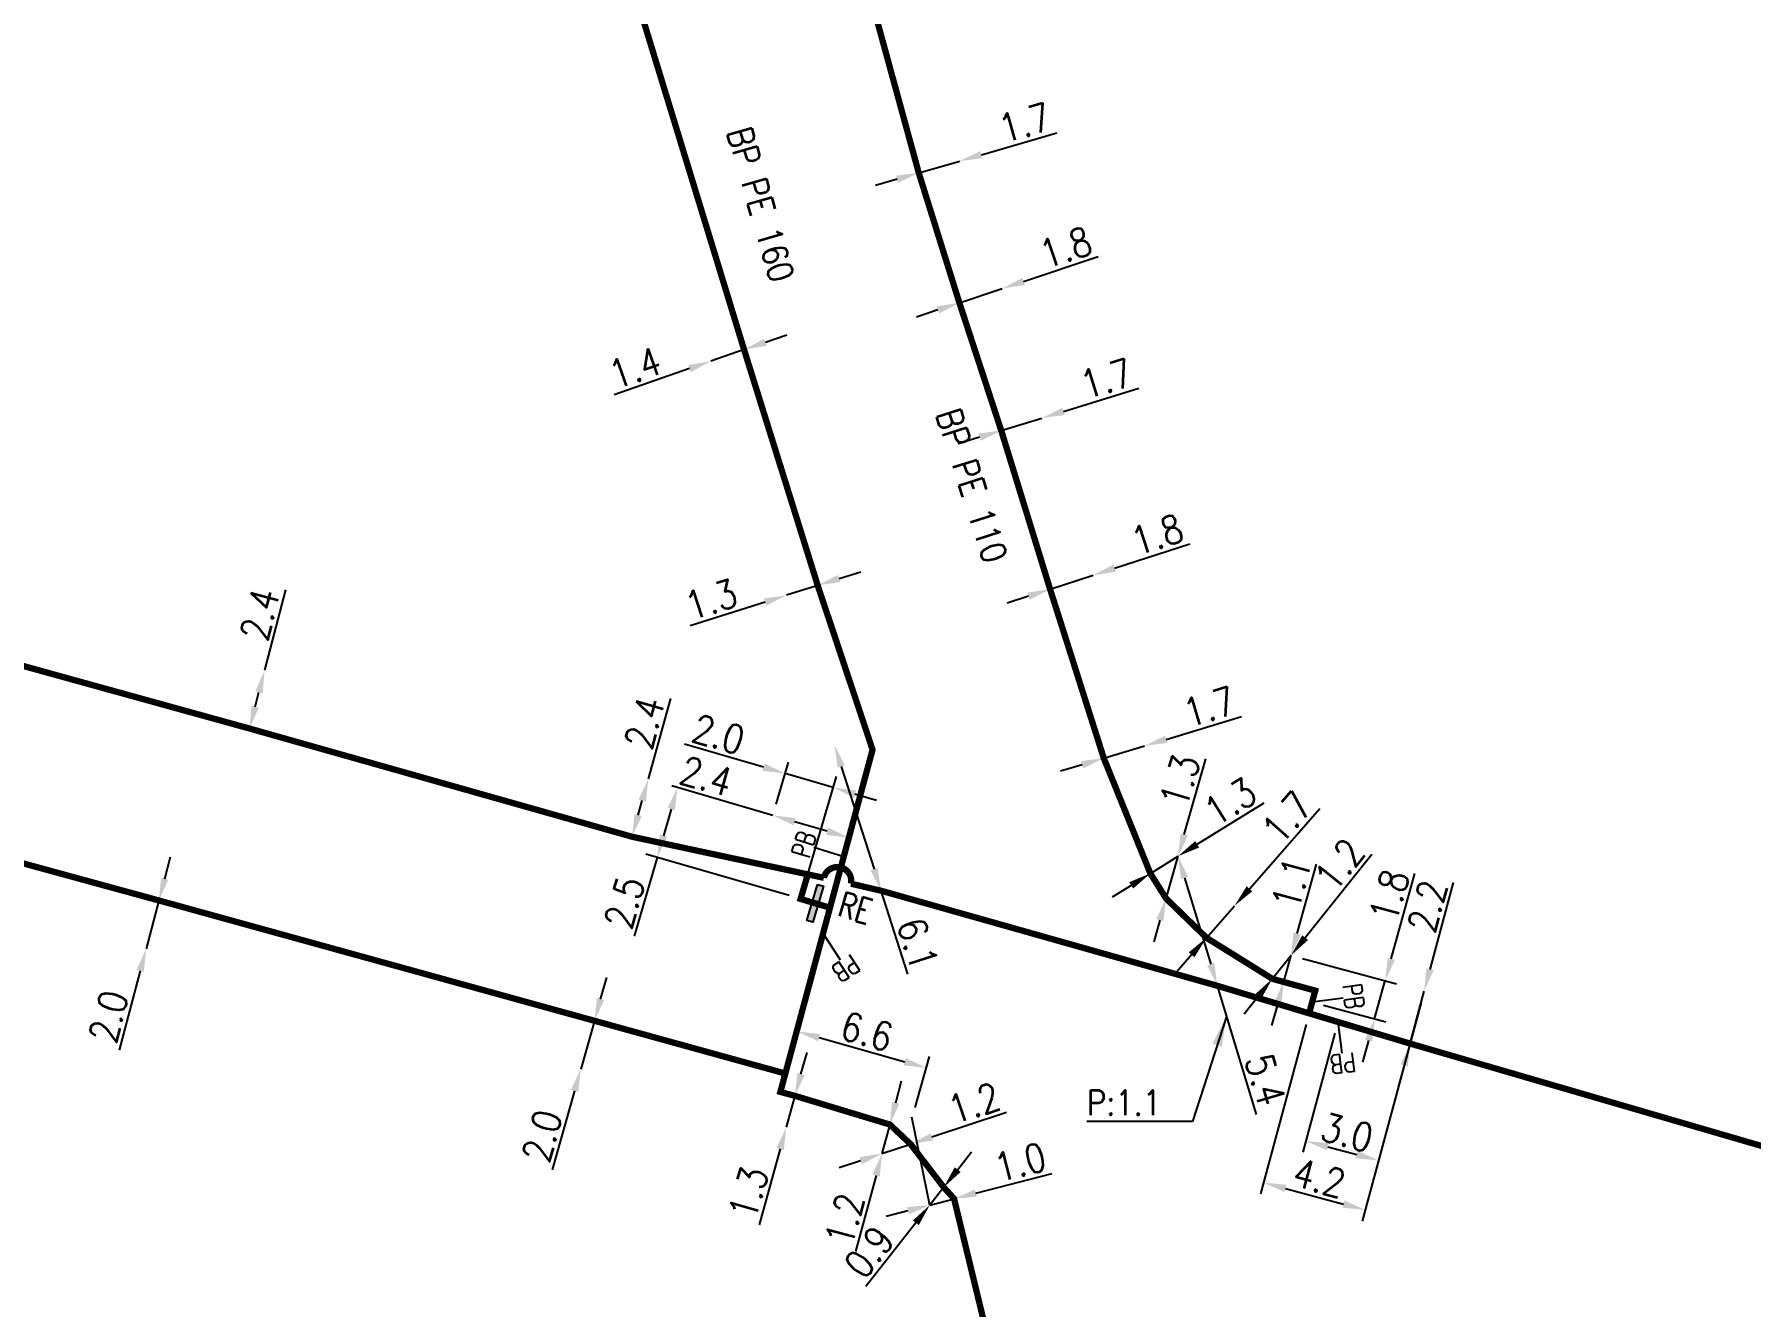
# Model space of a CAD drawing. Header units: millimetres. Extents: x 185000 to 186000, y 127990 to 129010.
# Drawn here: x 185442.7 to 185511.2, y 128613.1 to 128663.9 of the extents above; entities that cross this region are included whole.
import ezdxf
from ezdxf.enums import TextEntityAlignment as Align

# ---------------------------------------------------------------- set-up
doc = ezdxf.new("R2010")
doc.units = ezdxf.units.MM
doc.header["$PDMODE"] = 34
doc.linetypes.add('L_25_PE', pattern=[2000, 1000, 1000])
doc.layers.get('0').update_dxf_attribs({"linetype": 'CONTINUOUS'})
doc.layers.get('DEFPOINTS').update_dxf_attribs({"linetype": 'CONTINUOUS'})
for name, color, linetype in [('L_150', 1, 'CONTINUOUS'), ('L_340', 7, 'CONTINUOUS'), ('L_900', 7, 'CONTINUOUS')]:
    doc.layers.add(name, color=color, linetype=linetype)
doc.styles.add('G_ROMANS', font='ROMANS.SHX', dxfattribs={"width": 0.75})
doc.styles.get("Standard").update_dxf_attribs({"font": 'romans.shx', "width": 0.85})
doc.dimstyles.get("Standard").update_dxf_attribs({"dimtxt": 1.5, "dimasz": 1.2, "dimexe": 0.625, "dimexo": 0.625, "dimgap": 0.25, "dimtad": 1, "dimdec": 1, "dimzin": 0, "dimdsep": 46, "dimtxsty": 'Standard', "dimcen": -0.5, "dimadec": 0, "dimazin": 0, "dimtfac": 1, "dimtdec": 1, "dimtmove": 0, "dimatfit": 3, "dimfxl": 0, "dimtolj": 1, "dimtzin": 0, "dimarcsym": 0})

# ---------------------------------------------------------------- blocks, each defined once
blk = doc.blocks.new('*D862')
at = {"layer": 'DEFPOINTS', "color": 0, "linetype": 'Continuous', "transparency": 16777216}
for p in [(185498.168, 128625.714), (185498.168, 128625.714), (185497.605, 128623.622)]:
    blk.add_point(p, dxfattribs=at)
at = {"layer": 'L_150', "color": 0, "linetype": 'Continuous', "lineweight": -2, "transparency": 16777216}
for p, q in [((185498.402, 128626.583), (185499.335, 128630.048)), ((185497.605, 128623.622), (185498.168, 128625.714)), ((185497.371, 128622.753), (185497.137, 128621.884))]:
    blk.add_line(p, q, dxfattribs=at)
at = {"layer": 'L_150', "color": 0, "linetype": 'Continuous', "transparency": 16777216}
for points in [[(185498.257, 128626.622), (185498.547, 128626.544), (185498.168, 128625.714)], [(185497.226, 128622.792), (185497.516, 128622.714), (185497.605, 128623.622)]]:
    blk.add_solid(points, dxfattribs=at)
at = {"layer": 'L_150', "color": 0, "linetype": 'Continuous', "transparency": 16777216, "insert": (185498.302, 128629.095), "char_height": 1.125, "attachment_point": 5, "rotation": 74.92919}
blk.add_mtext('\\A1;2.2', dxfattribs=at)
blk = doc.blocks.new('*D863')
at = {"layer": 'DEFPOINTS', "color": 0, "linetype": 'Continuous', "transparency": 16777216}
for p in [(185488.351, 128631.095), (185488.351, 128631.095), (185489.917, 128625.927)]:
    blk.add_point(p, dxfattribs=at)
at = {"layer": 'L_150', "color": 0, "linetype": 'Continuous', "lineweight": -2, "transparency": 16777216}
for p, q in [((185488.612, 128630.234), (185489.656, 128626.789)), ((185489.917, 128625.927), (185491.472, 128620.797))]:
    blk.add_line(p, q, dxfattribs=at)
at = {"layer": 'L_150', "color": 0, "linetype": 'Continuous', "transparency": 16777216}
for points in [[(185488.756, 128630.277), (185488.469, 128630.19), (185488.351, 128631.095)], [(185489.8, 128626.832), (185489.513, 128626.745), (185489.917, 128625.927)]]:
    blk.add_solid(points, dxfattribs=at)
at = {"layer": 'L_150', "color": 0, "linetype": 'Continuous', "transparency": 16777216, "insert": (185491.838, 128622.175), "char_height": 1.125, "attachment_point": 5, "rotation": 286.85763}
blk.add_mtext('\\A1;5.4', dxfattribs=at)
blk = doc.blocks.new('*D864')
at = {"layer": 'DEFPOINTS', "color": 0, "linetype": 'Continuous', "transparency": 16777216}
for p in [(185474.646, 128635.531), (185474.646, 128635.531), (185476.502, 128629.72)]:
    blk.add_point(p, dxfattribs=at)
at = {"layer": 'L_150', "color": 0, "linetype": 'Continuous', "lineweight": -2, "transparency": 16777216}
for p, q in [((185474.92, 128634.674), (185476.228, 128630.578)), ((185476.502, 128629.72), (185477.564, 128626.392))]:
    blk.add_line(p, q, dxfattribs=at)
at = {"layer": 'L_150', "color": 0, "linetype": 'Continuous', "transparency": 16777216}
for points in [[(185475.063, 128634.72), (185474.777, 128634.628), (185474.646, 128635.531)], [(185476.371, 128630.623), (185476.085, 128630.532), (185476.502, 128629.72)]]:
    blk.add_solid(points, dxfattribs=at)
at = {"layer": 'L_150', "color": 0, "linetype": 'Continuous', "transparency": 16777216, "insert": (185477.966, 128627.601), "char_height": 1.125, "attachment_point": 5, "rotation": 287.70841}
blk.add_mtext('\\A1;6.1', dxfattribs=at)
blk = doc.blocks.new('*D865')
at = {"layer": 'DEFPOINTS', "color": 0, "linetype": 'Continuous', "transparency": 16777216}
for p in [(185467.223, 128634.183), (185467.223, 128634.183), (185466.571, 128631.873)]:
    blk.add_point(p, dxfattribs=at)
at = {"layer": 'L_150', "color": 0, "linetype": 'Continuous', "lineweight": -2, "transparency": 16777216}
for p, q in [((185467.223, 128634.183), (185468.125, 128637.382)), ((185466.816, 128632.739), (185466.979, 128633.317))]:
    blk.add_line(p, q, dxfattribs=at)
at = {"layer": 'L_150', "color": 0, "linetype": 'Continuous', "transparency": 16777216}
for points in [[(185466.834, 128633.357), (185467.123, 128633.276), (185467.223, 128634.183)], [(185466.671, 128632.78), (185466.96, 128632.698), (185466.571, 128631.873)]]:
    blk.add_solid(points, dxfattribs=at)
at = {"layer": 'L_150', "color": 0, "linetype": 'Continuous', "transparency": 16777216, "insert": (185467.074, 128636.419), "char_height": 1.125, "attachment_point": 5, "rotation": 74.2506}
blk.add_mtext('\\A1;2.4', dxfattribs=at)
blk = doc.blocks.new('*D866')
at = {"layer": 'DEFPOINTS', "color": 0, "linetype": 'Continuous', "transparency": 16777216}
for p in [(185451.918, 128638.512), (185451.918, 128638.512), (185451.312, 128636.19)]:
    blk.add_point(p, dxfattribs=at)
at = {"layer": 'L_150', "color": 0, "linetype": 'Continuous', "lineweight": -2, "transparency": 16777216}
for p, q in [((185451.918, 128638.512), (185452.757, 128641.728)), ((185451.539, 128637.061), (185451.691, 128637.641))]:
    blk.add_line(p, q, dxfattribs=at)
at = {"layer": 'L_150', "color": 0, "linetype": 'Continuous', "transparency": 16777216}
for points in [[(185451.546, 128637.679), (185451.836, 128637.603), (185451.918, 128638.512)], [(185451.394, 128637.098), (185451.685, 128637.023), (185451.312, 128636.19)]]:
    blk.add_solid(points, dxfattribs=at)
at = {"layer": 'L_150', "color": 0, "linetype": 'Continuous', "transparency": 16777216, "insert": (185451.725, 128640.745), "char_height": 1.125, "attachment_point": 5, "rotation": 75.38028}
blk.add_mtext('\\A1;2.4', dxfattribs=at)
blk = doc.blocks.new('*D875')
at = {"layer": 'DEFPOINTS', "color": 0, "linetype": 'Continuous', "transparency": 16777216}
for p in [(185465.072, 128624.53), (185464.526, 128622.606), (185464.526, 128622.606)]:
    blk.add_point(p, dxfattribs=at)
at = {"layer": 'L_150', "color": 0, "linetype": 'Continuous', "lineweight": -2, "transparency": 16777216}
for p, q in [((185465.317, 128625.396), (185465.563, 128626.262)), ((185465.072, 128624.53), (185464.526, 128622.606)), ((185464.281, 128621.74), (185463.387, 128618.586))]:
    blk.add_line(p, q, dxfattribs=at)
at = {"layer": 'L_150', "color": 0, "linetype": 'Continuous', "transparency": 16777216}
for points in [[(185465.173, 128625.437), (185465.462, 128625.355), (185465.072, 128624.53)], [(185464.137, 128621.781), (185464.425, 128621.699), (185464.526, 128622.606)]]:
    blk.add_solid(points, dxfattribs=at)
at = {"layer": 'L_150', "color": 0, "linetype": 'Continuous', "transparency": 16777216, "insert": (185462.99, 128619.935), "char_height": 1.125, "attachment_point": 5, "rotation": 74.17375}
blk.add_mtext('\\A1;2.0', dxfattribs=at)
blk = doc.blocks.new('*D876')
at = {"layer": 'DEFPOINTS', "color": 0, "linetype": 'Continuous', "transparency": 16777216}
for p in [(185447.7, 128629.33), (185447.187, 128627.396), (185447.187, 128627.396)]:
    blk.add_point(p, dxfattribs=at)
at = {"layer": 'L_150', "color": 0, "linetype": 'Continuous', "lineweight": -2, "transparency": 16777216}
for p, q in [((185447.93, 128630.199), (185448.161, 128631.069)), ((185447.7, 128629.33), (185447.187, 128627.396)), ((185446.956, 128626.526), (185446.115, 128623.358))]:
    blk.add_line(p, q, dxfattribs=at)
at = {"layer": 'L_150', "color": 0, "linetype": 'Continuous', "transparency": 16777216}
for points in [[(185447.785, 128630.238), (185448.075, 128630.161), (185447.7, 128629.33)], [(185446.811, 128626.565), (185447.101, 128626.488), (185447.187, 128627.396)]]:
    blk.add_solid(points, dxfattribs=at)
at = {"layer": 'L_150', "color": 0, "linetype": 'Continuous', "transparency": 16777216, "insert": (185445.695, 128624.699), "char_height": 1.125, "attachment_point": 5, "rotation": 75.14154}
blk.add_mtext('\\A1;2.0', dxfattribs=at)
blk = doc.blocks.new('*D897')
at = {"layer": 'DEFPOINTS', "color": 0, "linetype": 'Continuous', "transparency": 16777216}
for p in [(185473.07, 128621.536), (185472.722, 128620.283), (185472.722, 128620.283)]:
    blk.add_point(p, dxfattribs=at)
at = {"layer": 'L_150', "color": 0, "linetype": 'Continuous', "lineweight": -2, "transparency": 16777216}
for p, q in [((185473.31, 128622.403), (185473.551, 128623.27)), ((185473.07, 128621.536), (185472.722, 128620.283)), ((185472.481, 128619.416), (185471.64, 128616.389))]:
    blk.add_line(p, q, dxfattribs=at)
at = {"layer": 'L_150', "color": 0, "linetype": 'Continuous', "transparency": 16777216}
for points in [[(185473.166, 128622.443), (185473.455, 128622.363), (185473.07, 128621.536)], [(185472.336, 128619.456), (185472.625, 128619.376), (185472.722, 128620.283)]]:
    blk.add_solid(points, dxfattribs=at)
at = {"layer": 'L_150', "color": 0, "linetype": 'Continuous', "transparency": 16777216, "insert": (185471.217, 128617.669), "char_height": 1.125, "attachment_point": 5, "rotation": 74.47841}
blk.add_mtext('\\A1;1.3', dxfattribs=at)
blk = doc.blocks.new('*D898')
at = {"layer": 'DEFPOINTS', "color": 0, "linetype": 'Continuous', "transparency": 16777216}
for p in [(185476.854, 128620.392), (185476.541, 128619.233), (185476.541, 128619.233)]:
    blk.add_point(p, dxfattribs=at)
at = {"layer": 'L_150', "color": 0, "linetype": 'Continuous', "lineweight": -2, "transparency": 16777216}
for p, q in [((185477.088, 128621.261), (185477.322, 128622.13)), ((185476.854, 128620.392), (185476.541, 128619.233)), ((185476.307, 128618.364), (185475.49, 128615.33))]:
    blk.add_line(p, q, dxfattribs=at)
at = {"layer": 'L_150', "color": 0, "linetype": 'Continuous', "transparency": 16777216}
for points in [[(185476.943, 128621.3), (185477.232, 128621.222), (185476.854, 128620.392)], [(185476.163, 128618.403), (185476.452, 128618.325), (185476.541, 128619.233)]]:
    blk.add_solid(points, dxfattribs=at)
at = {"layer": 'L_150', "color": 0, "linetype": 'Continuous', "transparency": 16777216, "insert": (185475.058, 128616.608), "char_height": 1.125, "attachment_point": 5, "rotation": 74.92697}
blk.add_mtext('\\A1;1.2', dxfattribs=at)
blk = doc.blocks.new('*D899')
at = {"layer": 'DEFPOINTS', "color": 0, "linetype": 'Continuous', "transparency": 16777216}
for p in [(185476.541, 128619.233), (185476.541, 128619.233), (185477.68, 128619.613)]:
    blk.add_point(p, dxfattribs=at)
at = {"layer": 'L_150', "color": 0, "linetype": 'Continuous', "lineweight": -2, "transparency": 16777216}
for p, q in [((185478.534, 128619.897), (185481.514, 128620.891)), ((185476.541, 128619.233), (185477.68, 128619.613)), ((185475.688, 128618.949), (185474.834, 128618.664))]:
    blk.add_line(p, q, dxfattribs=at)
at = {"layer": 'L_150', "color": 0, "linetype": 'Continuous', "transparency": 16777216}
for points in [[(185478.486, 128620.04), (185478.581, 128619.755), (185477.68, 128619.613)], [(185475.64, 128619.091), (185475.735, 128618.806), (185476.541, 128619.233)]]:
    blk.add_solid(points, dxfattribs=at)
at = {"layer": 'L_150', "color": 0, "linetype": 'Continuous', "transparency": 16777216, "insert": (185480.214, 128621.248), "char_height": 1.125, "attachment_point": 5, "rotation": 18.43495}
blk.add_mtext('\\A1;1.2', dxfattribs=at)
blk = doc.blocks.new('*D900')
at = {"layer": 'DEFPOINTS', "color": 0, "linetype": 'Continuous', "transparency": 16777216}
for p in [(185478.449, 128617.18), (185478.449, 128617.18), (185479.417, 128617.431)]:
    blk.add_point(p, dxfattribs=at)
at = {"layer": 'L_150', "color": 0, "linetype": 'Continuous', "lineweight": -2, "transparency": 16777216}
for p, q in [((185480.288, 128617.657), (185483.329, 128618.445)), ((185478.449, 128617.18), (185479.417, 128617.431)), ((185477.578, 128616.954), (185476.707, 128616.728))]:
    blk.add_line(p, q, dxfattribs=at)
at = {"layer": 'L_150', "color": 0, "linetype": 'Continuous', "transparency": 16777216}
for points in [[(185480.25, 128617.802), (185480.326, 128617.511), (185479.417, 128617.431)], [(185477.54, 128617.099), (185477.615, 128616.809), (185478.449, 128617.18)]]:
    blk.add_solid(points, dxfattribs=at)
at = {"layer": 'L_150', "color": 0, "linetype": 'Continuous', "transparency": 16777216, "insert": (185482.056, 128618.89), "char_height": 1.125, "attachment_point": 5, "rotation": 14.53952}
blk.add_mtext('\\A1;1.0', dxfattribs=at)
blk = doc.blocks.new('*D901')
at = {"layer": 'DEFPOINTS', "color": 0, "linetype": 'Continuous', "transparency": 16777216}
for p in [(185479.005, 128617.887), (185478.449, 128617.18), (185478.449, 128617.18)]:
    blk.add_point(p, dxfattribs=at)
at = {"layer": 'L_150', "color": 0, "linetype": 'Continuous', "lineweight": -2, "transparency": 16777216}
for p, q in [((185479.561, 128618.595), (185480.117, 128619.303)), ((185479.005, 128617.887), (185478.449, 128617.18)), ((185477.893, 128616.472), (185475.896, 128613.93))]:
    blk.add_line(p, q, dxfattribs=at)
at = {"layer": 'L_150', "color": 0, "linetype": 'Continuous', "transparency": 16777216}
for points in [[(185479.443, 128618.688), (185479.679, 128618.503), (185479.005, 128617.887)], [(185477.775, 128616.565), (185478.011, 128616.379), (185478.449, 128617.18)]]:
    blk.add_solid(points, dxfattribs=at)
at = {"layer": 'L_150', "color": 0, "linetype": 'Continuous', "transparency": 16777216, "insert": (185476.027, 128615.31), "char_height": 1.125, "attachment_point": 5, "rotation": 51.8497}
blk.add_mtext('\\A1;0.9', dxfattribs=at)
blk = doc.blocks.new('*D908')
at = {"layer": 'DEFPOINTS', "color": 0, "linetype": 'Continuous', "transparency": 16777216}
for p in [(185478.008, 128658.355), (185479.641, 128658.829), (185479.641, 128658.829)]:
    blk.add_point(p, dxfattribs=at)
at = {"layer": 'L_150', "color": 0, "linetype": 'Continuous', "lineweight": -2, "transparency": 16777216}
for p, q in [((185480.505, 128659.08), (185483.522, 128659.957)), ((185478.008, 128658.355), (185479.641, 128658.829)), ((185477.144, 128658.104), (185476.28, 128657.853))]:
    blk.add_line(p, q, dxfattribs=at)
at = {"layer": 'L_150', "color": 0, "linetype": 'Continuous', "transparency": 16777216}
for points in [[(185480.463, 128659.224), (185480.547, 128658.936), (185479.641, 128658.829)], [(185477.102, 128658.248), (185477.186, 128657.96), (185478.008, 128658.355)]]:
    blk.add_solid(points, dxfattribs=at)
at = {"layer": 'L_150', "color": 0, "linetype": 'Continuous', "transparency": 16777216, "insert": (185482.237, 128660.364), "char_height": 1.125, "attachment_point": 5, "rotation": 16.19927}
blk.add_mtext('\\A1;1.7', dxfattribs=at)
blk = doc.blocks.new('*D909')
at = {"layer": 'DEFPOINTS', "color": 0, "linetype": 'Continuous', "transparency": 16777216}
for p in [(185481.337, 128653.742), (185481.337, 128653.742), (185479.629, 128653.173)]:
    blk.add_point(p, dxfattribs=at)
at = {"layer": 'L_150', "color": 0, "linetype": 'Continuous', "lineweight": -2, "transparency": 16777216}
for p, q in [((185482.19, 128654.027), (185485.171, 128655.021)), ((185479.629, 128653.173), (185481.337, 128653.742)), ((185478.775, 128652.889), (185477.921, 128652.604))]:
    blk.add_line(p, q, dxfattribs=at)
at = {"layer": 'L_150', "color": 0, "linetype": 'Continuous', "transparency": 16777216}
for points in [[(185482.143, 128654.169), (185482.238, 128653.885), (185481.337, 128653.742)], [(185478.728, 128653.031), (185478.823, 128652.746), (185479.629, 128653.173)]]:
    blk.add_solid(points, dxfattribs=at)
at = {"layer": 'L_150', "color": 0, "linetype": 'Continuous', "transparency": 16777216, "insert": (185483.871, 128655.378), "char_height": 1.125, "attachment_point": 5, "rotation": 18.43495}
blk.add_mtext('\\A1;1.8', dxfattribs=at)
blk = doc.blocks.new('*D910')
at = {"layer": 'DEFPOINTS', "color": 0, "linetype": 'Continuous', "transparency": 16777216}
for p in [(185482.922, 128648.576), (185482.922, 128648.576), (185481.296, 128648.077)]:
    blk.add_point(p, dxfattribs=at)
at = {"layer": 'L_150', "color": 0, "linetype": 'Continuous', "lineweight": -2, "transparency": 16777216}
for p, q in [((185483.782, 128648.84), (185486.786, 128649.762)), ((185481.296, 128648.077), (185482.922, 128648.576)), ((185480.436, 128647.813), (185479.576, 128647.549))]:
    blk.add_line(p, q, dxfattribs=at)
at = {"layer": 'L_150', "color": 0, "linetype": 'Continuous', "transparency": 16777216}
for points in [[(185483.738, 128648.983), (185483.826, 128648.697), (185482.922, 128648.576)], [(185480.392, 128647.957), (185480.48, 128647.67), (185481.296, 128648.077)]]:
    blk.add_solid(points, dxfattribs=at)
at = {"layer": 'L_150', "color": 0, "linetype": 'Continuous', "transparency": 16777216, "insert": (185485.494, 128650.15), "char_height": 1.125, "attachment_point": 5, "rotation": 17.05682}
blk.add_mtext('\\A1;1.7', dxfattribs=at)
blk = doc.blocks.new('*D911')
at = {"layer": 'DEFPOINTS', "color": 0, "linetype": 'Continuous', "transparency": 16777216}
for p in [(185483.247, 128641.748), (185484.959, 128642.305), (185484.959, 128642.305)]:
    blk.add_point(p, dxfattribs=at)
at = {"layer": 'L_150', "color": 0, "linetype": 'Continuous', "lineweight": -2, "transparency": 16777216}
for p, q in [((185485.815, 128642.583), (185488.815, 128643.557)), ((185483.247, 128641.748), (185484.959, 128642.305)), ((185482.391, 128641.47), (185481.535, 128641.192))]:
    blk.add_line(p, q, dxfattribs=at)
at = {"layer": 'L_150', "color": 0, "linetype": 'Continuous', "transparency": 16777216}
for points in [[(185485.769, 128642.725), (185485.861, 128642.44), (185484.959, 128642.305)], [(185482.345, 128641.613), (185482.437, 128641.328), (185483.247, 128641.748)]]:
    blk.add_solid(points, dxfattribs=at)
at = {"layer": 'L_150', "color": 0, "linetype": 'Continuous', "transparency": 16777216, "insert": (185487.517, 128643.924), "char_height": 1.125, "attachment_point": 5, "rotation": 17.99596}
blk.add_mtext('\\A1;1.8', dxfattribs=at)
blk = doc.blocks.new('*D912')
at = {"layer": 'DEFPOINTS', "color": 0, "linetype": 'Continuous', "transparency": 16777216}
for p in [(185485.389, 128635.006), (185487.016, 128635.498), (185487.016, 128635.498)]:
    blk.add_point(p, dxfattribs=at)
at = {"layer": 'L_150', "color": 0, "linetype": 'Continuous', "lineweight": -2, "transparency": 16777216}
for p, q in [((185487.877, 128635.758), (185490.885, 128636.667)), ((185485.389, 128635.006), (185487.016, 128635.498)), ((185484.527, 128634.746), (185483.666, 128634.486))]:
    blk.add_line(p, q, dxfattribs=at)
at = {"layer": 'L_150', "color": 0, "linetype": 'Continuous', "transparency": 16777216}
for points in [[(185487.834, 128635.902), (185487.921, 128635.615), (185487.016, 128635.498)], [(185484.484, 128634.89), (185484.57, 128634.602), (185485.389, 128635.006)]]:
    blk.add_solid(points, dxfattribs=at)
at = {"layer": 'L_150', "color": 0, "linetype": 'Continuous', "transparency": 16777216, "insert": (185489.595, 128637.061), "char_height": 1.125, "attachment_point": 5, "rotation": 16.81542}
blk.add_mtext('\\A1;1.7', dxfattribs=at)
blk = doc.blocks.new('*D913')
at = {"layer": 'DEFPOINTS', "color": 0, "linetype": 'Continuous', "transparency": 16777216}
for p in [(185488.351, 128631.095), (185488.351, 128631.095), (185487.247, 128630.408)]:
    blk.add_point(p, dxfattribs=at)
at = {"layer": 'L_150', "color": 0, "linetype": 'Continuous', "lineweight": -2, "transparency": 16777216}
for p, q in [((185489.115, 128631.571), (185491.783, 128633.23)), ((185487.247, 128630.408), (185488.351, 128631.095)), ((185486.483, 128629.933), (185485.719, 128629.458))]:
    blk.add_line(p, q, dxfattribs=at)
at = {"layer": 'L_150', "color": 0, "linetype": 'Continuous', "transparency": 16777216}
for points in [[(185489.036, 128631.698), (185489.195, 128631.443), (185488.351, 128631.095)], [(185486.404, 128630.06), (185486.562, 128629.806), (185487.247, 128630.408)]]:
    blk.add_solid(points, dxfattribs=at)
at = {"layer": 'L_150', "color": 0, "linetype": 'Continuous', "transparency": 16777216, "insert": (185490.435, 128633.275), "char_height": 1.125, "attachment_point": 5, "rotation": 31.88308}
blk.add_mtext('\\A1;1.3', dxfattribs=at)
blk = doc.blocks.new('*D914')
at = {"layer": 'DEFPOINTS', "color": 0, "linetype": 'Continuous', "transparency": 16777216}
for p in [(185492.86, 128627.143), (185492.86, 128627.143), (185492.112, 128626.205)]:
    blk.add_point(p, dxfattribs=at)
at = {"layer": 'L_150', "color": 0, "linetype": 'Continuous', "lineweight": -2, "transparency": 16777216}
for p, q in [((185493.421, 128627.847), (185496.079, 128631.179)), ((185492.112, 128626.205), (185492.86, 128627.143)), ((185491.55, 128625.502), (185490.989, 128624.798))]:
    blk.add_line(p, q, dxfattribs=at)
at = {"layer": 'L_150', "color": 0, "linetype": 'Continuous', "transparency": 16777216}
for points in [[(185493.304, 128627.94), (185493.538, 128627.753), (185492.86, 128627.143)], [(185491.433, 128625.595), (185491.668, 128625.408), (185492.112, 128626.205)]]:
    blk.add_solid(points, dxfattribs=at)
at = {"layer": 'L_150', "color": 0, "linetype": 'Continuous', "transparency": 16777216, "insert": (185494.794, 128630.771), "char_height": 1.125, "attachment_point": 5, "rotation": 51.42175}
blk.add_mtext('\\A1;1.2', dxfattribs=at)
blk = doc.blocks.new('*D915')
at = {"layer": 'DEFPOINTS', "color": 0, "linetype": 'Continuous', "transparency": 16777216}
for p in [(185492.86, 128627.143), (185492.86, 128627.143), (185492.566, 128626.083)]:
    blk.add_point(p, dxfattribs=at)
at = {"layer": 'L_150', "color": 0, "linetype": 'Continuous', "lineweight": -2, "transparency": 16777216}
for p, q in [((185493.1, 128628.01), (185493.868, 128630.775)), ((185492.566, 128626.083), (185492.86, 128627.143)), ((185492.325, 128625.216), (185492.084, 128624.349))]:
    blk.add_line(p, q, dxfattribs=at)
at = {"layer": 'L_150', "color": 0, "linetype": 'Continuous', "transparency": 16777216}
for points in [[(185492.956, 128628.051), (185493.245, 128627.97), (185492.86, 128627.143)], [(185492.18, 128625.256), (185492.47, 128625.176), (185492.566, 128626.083)]]:
    blk.add_solid(points, dxfattribs=at)
at = {"layer": 'L_150', "color": 0, "linetype": 'Continuous', "transparency": 16777216, "insert": (185492.882, 128630.027), "char_height": 1.125, "attachment_point": 5, "rotation": 74.48994}
blk.add_mtext('\\A1;1.1', dxfattribs=at)
blk = doc.blocks.new('*D916')
at = {"layer": 'DEFPOINTS', "color": 0, "linetype": 'Continuous', "transparency": 16777216}
for p in [(185498.168, 128625.714), (185494.73, 128624.483), (185496.349, 128618.958)]:
    blk.add_point(p, dxfattribs=at)
at = {"layer": 'L_340', "color": 0, "linetype": 'Continuous', "lineweight": -2, "transparency": 16777216}
for p, q in [((185498.046, 128625.261), (185496.227, 128618.506)), ((185494.608, 128624.031), (185493.331, 128619.286)), ((185494.321, 128619.504), (185495.48, 128619.192))]:
    blk.add_line(p, q, dxfattribs=at)
at = {"layer": 'L_340', "color": 0, "linetype": 'Continuous', "transparency": 16777216}
for points in [[(185494.36, 128619.649), (185494.282, 128619.359), (185493.452, 128619.738)], [(185495.519, 128619.337), (185495.441, 128619.047), (185496.349, 128618.958)]]:
    blk.add_solid(points, dxfattribs=at)
at = {"layer": 'L_340', "color": 0, "linetype": 'Continuous', "transparency": 16777216, "insert": (185495.096, 128620.072), "char_height": 1.125, "attachment_point": 5, "rotation": 344.92962}
blk.add_mtext('\\A1;3.0', dxfattribs=at)
blk = doc.blocks.new('*D917')
at = {"layer": 'DEFPOINTS', "color": 0, "linetype": 'Continuous', "transparency": 16777216}
for p in [(185498.168, 128625.714), (185493.58, 128624.828), (185495.818, 128616.985)]:
    blk.add_point(p, dxfattribs=at)
at = {"layer": 'L_150', "color": 0, "linetype": 'Continuous', "lineweight": -2, "transparency": 16777216}
for p, q in [((185498.046, 128625.261), (185495.696, 128616.532)), ((185493.458, 128624.376), (185491.64, 128617.624)), ((185492.631, 128617.843), (185494.949, 128617.219))]:
    blk.add_line(p, q, dxfattribs=at)
at = {"layer": 'L_150', "color": 0, "linetype": 'Continuous', "transparency": 16777216}
for points in [[(185492.67, 128617.988), (185492.592, 128617.698), (185491.762, 128618.077)], [(185494.988, 128617.364), (185494.91, 128617.074), (185495.818, 128616.985)]]:
    blk.add_solid(points, dxfattribs=at)
at = {"layer": 'L_150', "color": 0, "linetype": 'Continuous', "transparency": 16777216, "insert": (185493.985, 128618.255), "char_height": 1.125, "attachment_point": 5, "rotation": 344.92948}
blk.add_mtext('\\A1;4.2', dxfattribs=at)
blk = doc.blocks.new('L_340_13')
at = {"color": 0, "linetype": 'Continuous', "flags": 128}
blk.add_lwpolyline([(0, 0), (0, 1.25)], dxfattribs=at)
at = {"color": 0, "linetype": 'Continuous', "style": 'G_ROMANS', "width": 0.75}
blk.add_text('PB', height=0.75, dxfattribs=at).set_placement((0, 1.663), align=Align.MIDDLE)
at = {"color": 0, "linetype": 'Continuous', "width": 0.75, "flags": 3}
for tag, p in [('DEF_LEG', (0, -10)), ('DEF_COUP', (0, -12.5)), ('DEF_TYPE', (0, -15))]:
    blk.add_attdef(tag, text='', height=1.2, dxfattribs=at).set_placement(p, align=Align.MIDDLE)
blk = doc.blocks.new('*D918')
at = {"layer": 'DEFPOINTS', "color": 0, "linetype": 'Continuous', "transparency": 16777216}
for p in [(185472.68, 128634.396), (185472.19, 128632.726), (185473.295, 128629.391)]:
    blk.add_point(p, dxfattribs=at)
at = {"layer": 'L_150', "color": 0, "linetype": 'Continuous', "lineweight": -2, "transparency": 16777216}
for p, q in [((185471.816, 128634.649), (185468.67, 128635.572)), ((185472.322, 128633.176), (185472.811, 128634.845)), ((185474.598, 128633.833), (185472.68, 128634.396)), ((185473.427, 128629.841), (185474.73, 128634.282)), ((185475.462, 128633.579), (185476.325, 128633.326))]:
    blk.add_line(p, q, dxfattribs=at)
at = {"layer": 'L_150', "color": 0, "linetype": 'Continuous', "transparency": 16777216}
for points in [[(185471.858, 128634.793), (185471.774, 128634.505), (185472.68, 128634.396)], [(185475.504, 128633.723), (185475.42, 128633.435), (185474.598, 128633.833)]]:
    blk.add_solid(points, dxfattribs=at)
at = {"layer": 'L_150', "color": 0, "linetype": 'Continuous', "transparency": 16777216, "insert": (185470.022, 128635.957), "char_height": 1.125, "attachment_point": 5, "rotation": 343.65013}
blk.add_mtext('\\A1;2.0', dxfattribs=at)
blk = doc.blocks.new('*D80')
at = {"layer": 'DEFPOINTS', "color": 0, "linetype": 'Continuous', "transparency": 16777216}
for p in [(185469.719, 128650.844), (185469.719, 128650.844), (185471.04, 128651.305)]:
    blk.add_point(p, dxfattribs=at)
at = {"layer": 'L_150', "color": 0, "linetype": 'Continuous', "lineweight": -2, "transparency": 16777216}
for p, q in [((185471.89, 128651.602), (185472.74, 128651.898)), ((185471.04, 128651.305), (185469.719, 128650.844)), ((185468.869, 128650.547), (185465.86, 128649.496))]:
    blk.add_line(p, q, dxfattribs=at)
at = {"layer": 'L_150', "color": 0, "linetype": 'Continuous', "transparency": 16777216}
for points in [[(185471.841, 128651.743), (185471.94, 128651.46), (185471.04, 128651.305)], [(185468.82, 128650.689), (185468.918, 128650.405), (185469.719, 128650.844)]]:
    blk.add_solid(points, dxfattribs=at)
at = {"layer": 'L_150', "color": 0, "linetype": 'Continuous', "transparency": 16777216, "insert": (185466.692, 128650.582), "char_height": 1.125, "attachment_point": 5, "rotation": 19.24246}
blk.add_mtext('\\A1;1.4', dxfattribs=at)
blk = doc.blocks.new('*D81')
at = {"layer": 'DEFPOINTS', "color": 0, "linetype": 'Continuous', "transparency": 16777216}
for p in [(185478.314, 128622.652), (185472.595, 128622.085), (185477.74, 128620.617)]:
    blk.add_point(p, dxfattribs=at)
at = {"layer": 'L_150', "color": 0, "linetype": 'Continuous', "lineweight": -2, "transparency": 16777216}
for p, q in [((185472.722, 128622.536), (185473.29, 128624.554)), ((185474.03, 128623.859), (185477.447, 128622.896)), ((185477.867, 128621.069), (185478.441, 128623.103))]:
    blk.add_line(p, q, dxfattribs=at)
at = {"layer": 'L_150', "color": 0, "linetype": 'Continuous', "transparency": 16777216}
for points in [[(185474.07, 128624.004), (185473.989, 128623.715), (185473.163, 128624.103)], [(185477.488, 128623.041), (185477.407, 128622.752), (185478.314, 128622.652)]]:
    blk.add_solid(points, dxfattribs=at)
at = {"layer": 'L_150', "color": 0, "linetype": 'Continuous', "transparency": 16777216, "insert": (185475.942, 128624.1), "char_height": 1.125, "attachment_point": 5, "rotation": 344.26342}
blk.add_mtext('\\A1;6.6', dxfattribs=at)
blk = doc.blocks.new('*D82')
at = {"layer": 'DEFPOINTS', "color": 0, "linetype": 'Continuous', "transparency": 16777216}
for p in [(185488.351, 128631.095), (185488.351, 128631.095), (185487.872, 128629.412)]:
    blk.add_point(p, dxfattribs=at)
at = {"layer": 'L_150', "color": 0, "linetype": 'Continuous', "lineweight": -2, "transparency": 16777216}
for p, q in [((185488.598, 128631.961), (185489.458, 128634.983)), ((185487.872, 128629.412), (185488.351, 128631.095)), ((185487.626, 128628.546), (185487.379, 128627.681))]:
    blk.add_line(p, q, dxfattribs=at)
at = {"layer": 'L_150', "color": 0, "linetype": 'Continuous', "transparency": 16777216}
for points in [[(185488.453, 128632.002), (185488.742, 128631.92), (185488.351, 128631.095)], [(185487.481, 128628.588), (185487.77, 128628.505), (185487.872, 128629.412)]]:
    blk.add_solid(points, dxfattribs=at)
at = {"layer": 'L_150', "color": 0, "linetype": 'Continuous', "transparency": 16777216, "insert": (185488.43, 128634.11), "char_height": 1.125, "attachment_point": 5, "rotation": 74.10912}
blk.add_mtext('\\A1;1.3', dxfattribs=at)
blk = doc.blocks.new('*D83')
at = {"layer": 'DEFPOINTS', "color": 0, "linetype": 'Continuous', "transparency": 16777216}
for p in [(185492.86, 128627.143), (185496.615, 128626.132), (185493.702, 128625.28)]:
    blk.add_point(p, dxfattribs=at)
at = {"layer": 'L_340', "color": 0, "linetype": 'Continuous', "lineweight": -2, "transparency": 16777216}
for p, q in [((185496.856, 128626.999), (185497.8, 128630.403)), ((185493.312, 128627.021), (185497.068, 128626.01)), ((185496.193, 128624.61), (185496.615, 128626.132)), ((185494.155, 128625.159), (185496.645, 128624.488)), ((185495.952, 128623.743), (185495.711, 128622.875))]:
    blk.add_line(p, q, dxfattribs=at)
at = {"layer": 'L_340', "color": 0, "linetype": 'Continuous', "transparency": 16777216}
for points in [[(185496.711, 128627.039), (185497, 128626.959), (185496.615, 128626.132)], [(185495.807, 128623.783), (185496.097, 128623.702), (185496.193, 128624.61)]]:
    blk.add_solid(points, dxfattribs=at)
at = {"layer": 'L_340', "color": 0, "linetype": 'Continuous', "transparency": 16777216, "insert": (185496.778, 128629.523), "char_height": 1.125, "attachment_point": 5, "rotation": 74.48994}
blk.add_mtext('\\A1;1.8', dxfattribs=at)
blk = doc.blocks.new('*D84')
at = {"layer": 'DEFPOINTS', "color": 0, "linetype": 'Continuous', "transparency": 16777216}
for p in [(185468.386, 128633.842), (185468.386, 128633.842), (185473.295, 128629.391)]:
    blk.add_point(p, dxfattribs=at)
at = {"layer": 'L_150', "color": 0, "linetype": 'Continuous', "lineweight": -2, "transparency": 16777216}
for p, q in [((185468.135, 128632.977), (185467.827, 128631.915)), ((185467.576, 128631.051), (185466.662, 128627.902)), ((185472.845, 128629.522), (185467.126, 128631.182))]:
    blk.add_line(p, q, dxfattribs=at)
at = {"layer": 'L_150', "color": 0, "linetype": 'Continuous', "transparency": 16777216}
for points in [[(185467.991, 128633.019), (185468.279, 128632.936), (185468.386, 128633.842)], [(185467.683, 128631.957), (185467.971, 128631.874), (185467.576, 128631.051)]]:
    blk.add_solid(points, dxfattribs=at)
at = {"layer": 'L_150', "color": 0, "linetype": 'Continuous', "transparency": 16777216, "insert": (185466.273, 128629.254), "char_height": 1.125, "attachment_point": 5, "rotation": 73.81661}
blk.add_mtext('\\A1;2.5', dxfattribs=at)
blk = doc.blocks.new('L_340_21')
at = {"linetype": 'Continuous'}
blk.add_hatch(color=0, dxfattribs=at).paths.add_polyline_path([(0.125, 0.75), (-0.125, 0.75), (-0.125, -0.75), (0.125, -0.75)])
at = {"color": 0, "linetype": 'Continuous'}
blk.add_lwpolyline([(-0.125, 0.75), (0.125, 0.75), (0.125, -0.75), (-0.125, -0.75)], close=True, dxfattribs=at)
at = {"color": 0, "linetype": 'Continuous', "width": 0.75}
for tag, height, flags, p in [('RE', 1, 8, (0, 2)), ('DEF_LEG', 1.2, 3, (0, -5)), ('DEF_COUP', 1.2, 3, (0, -7.5)), ('DEF_TYPE', 1.2, 3, (0, -10))]:
    blk.add_attdef(tag, text='', height=height, dxfattribs=dict(at, flags=flags)).set_placement(p, align=Align.MIDDLE)
blk = doc.blocks.new('*D246')
at = {"layer": 'DEFPOINTS', "color": 0, "linetype": 'Continuous', "transparency": 16777216}
for p in [(185490.606, 128629.119), (185490.606, 128629.119), (185489.485, 128627.841)]:
    blk.add_point(p, dxfattribs=at)
at = {"layer": 'L_150', "color": 0, "linetype": 'Continuous', "lineweight": -2, "transparency": 16777216}
for p, q in [((185491.199, 128629.796), (185494.006, 128632.998)), ((185489.485, 128627.841), (185490.606, 128629.119)), ((185488.892, 128627.164), (185488.298, 128626.487))]:
    blk.add_line(p, q, dxfattribs=at)
at = {"layer": 'L_150', "color": 0, "linetype": 'Continuous', "transparency": 16777216}
for points in [[(185491.086, 128629.895), (185491.312, 128629.697), (185490.606, 128629.119)], [(185488.779, 128627.263), (185489.004, 128627.065), (185489.485, 128627.841)]]:
    blk.add_solid(points, dxfattribs=at)
at = {"layer": 'L_150', "color": 0, "linetype": 'Continuous', "transparency": 16777216, "insert": (185492.703, 128632.65), "char_height": 1.125, "attachment_point": 5, "rotation": 48.76391}
blk.add_mtext('\\A1;1.7', dxfattribs=at)
blk = doc.blocks.new('*D247')
at = {"layer": 'DEFPOINTS', "color": 0, "linetype": 'Continuous', "transparency": 16777216}
for p in [(185473.977, 128641.9), (185472.738, 128641.506), (185472.738, 128641.506)]:
    blk.add_point(p, dxfattribs=at)
at = {"layer": 'L_150', "color": 0, "linetype": 'Continuous', "lineweight": -2, "transparency": 16777216}
for p, q in [((185474.835, 128642.172), (185475.693, 128642.445)), ((185473.977, 128641.9), (185472.738, 128641.506)), ((185471.881, 128641.234), (185468.886, 128640.282))]:
    blk.add_line(p, q, dxfattribs=at)
at = {"layer": 'L_150', "color": 0, "linetype": 'Continuous', "transparency": 16777216}
for points in [[(185474.79, 128642.315), (185474.881, 128642.03), (185473.977, 128641.9)], [(185471.835, 128641.377), (185471.926, 128641.091), (185472.738, 128641.506)]]:
    blk.add_solid(points, dxfattribs=at)
at = {"layer": 'L_150', "color": 0, "linetype": 'Continuous', "transparency": 16777216, "insert": (185469.727, 128641.337), "char_height": 1.125, "attachment_point": 5, "rotation": 17.62612}
blk.add_mtext('\\A1;1.3', dxfattribs=at)
blk = doc.blocks.new('*D324')
at = {"layer": 'DEFPOINTS', "color": 0, "linetype": 'Continuous', "transparency": 16777216}
for p in [(185472.19, 128632.726), (185472.19, 128632.726), (185475.221, 128631.837)]:
    blk.add_point(p, dxfattribs=at)
at = {"layer": 'L_150', "color": 0, "linetype": 'Continuous', "lineweight": -2, "transparency": 16777216}
for p, q in [((185472.19, 128632.726), (185468.158, 128633.908)), ((185474.357, 128632.09), (185473.053, 128632.473))]:
    blk.add_line(p, q, dxfattribs=at)
at = {"layer": 'L_150', "color": 0, "linetype": 'Continuous', "transparency": 16777216}
for points in [[(185473.096, 128632.617), (185473.011, 128632.329), (185472.19, 128632.726)], [(185474.399, 128632.234), (185474.315, 128631.946), (185475.221, 128631.837)]]:
    blk.add_solid(points, dxfattribs=at)
at = {"layer": 'L_150', "color": 0, "linetype": 'Continuous', "transparency": 16777216, "insert": (185469.532, 128634.287), "char_height": 1.125, "attachment_point": 5, "rotation": 343.65213}
blk.add_mtext('\\A1;2.4', dxfattribs=at)

msp = doc.modelspace()

# ---------------------------------------------------------------- linework, layer by layer
at = {"layer": 'L_150', "linetype": 'L_25_PE', "const_width": 0.25, "flags": 128}
for points in [[(185483.29, 128744.397), (185483.523, 128744.161), (185483.756, 128743.925), (185485.27, 128743.053), (185497.217, 128736.222), (185497.217, 128736.222), (185501.308, 128733.97), (185510.169, 128729.335), (185519.054, 128724.746), (185526.582, 128720.891), (185531.625, 128717.99), (185537.991, 128714.795), (185544.334, 128711.556), (185551.989, 128707.466), (185566.727, 128699.924), (185573.844, 128696.168), (185580.489, 128692.768), (185585.3, 128690.209), (185586.094, 128689.787), (185586.094, 128689.787), (185586.094, 128689.787), (185587.441, 128690.224), (185587.707, 128690.085), (185588.978, 128689.435), (185590.877, 128683.797), (185592.868, 128678.213), (185590.612, 128674.095), (185590.373, 128673.582), (185587.603, 128667.656), (185583.202, 128659.675), (185579.299, 128651.951), (185572.023, 128637.748), (185564.768, 128623.953), (185561.684, 128617.804), (185558.668, 128612.258), (185556.73, 128608.696), (185555.891, 128608.389), (185553.333, 128609.116), (185553.333, 128609.116), (185552.994, 128608.831), (185552.502, 128608.418), (185546.959, 128609.863), (185533.245, 128613.376), (185516.404, 128618.145), (185497.605, 128623.622), (185494.73, 128624.483), (185493.581, 128624.828), (185489.917, 128625.927), (185476.502, 128629.72), (185475.305, 128629.999, 0.99044), (185474.223, 128630.234), (185473.583, 128630.371), (185466.571, 128631.873), (185451.312, 128636.19), (185433.488, 128641.118), (185417.445, 128645.429), (185397.033, 128651.879), (185392.162, 128653.376), (185383.302, 128656.098), (185382.257, 128656.42), (185382.257, 128656.42), (185378.665, 128656.86)], [(185485.174, 128590.927, 0.219583), (185484.883, 128591.672), (185484.284, 128594.677), (185481.273, 128609.788), (185481.273, 128609.788), (185479.417, 128617.431), (185479.005, 128617.887), (185477.68, 128619.613), (185476.854, 128620.392), (185473.07, 128621.536), (185472.489, 128621.692), (185472.595, 128622.085), (185472.687, 128622.427), (185475.016, 128631.077), (185475.221, 128631.837), (185476.166, 128635.347), (185473.977, 128641.9), (185471.04, 128651.305), (185466.197, 128667.144), (185464.056, 128674.298), (185461.833, 128681.502), (185457.313, 128696.44), (185457.313, 128696.44), (185448.251, 128726.224), (185448.177, 128726.47), (185448.305, 128726.834), (185447.95, 128727.993)]]:
    msp.add_lwpolyline(points, format="xyb", dxfattribs=at)
at = {"layer": 'L_150', "linetype": 'L_25_PE', "flags": 128}
msp.add_lwpolyline([(185456.359, 128729.41, 0.25, 0.25, 0), (185456.528, 128729.062, 0.25, 0.25, 0), (185456.742, 128728.624, 0.25, 0.25, 0), (185456.619, 128728.305, 0.25, 0.25, 0), (185467.921, 128691.68, 0.25, 0.25, 0), (185467.921, 128691.68, 0.25, 0.25, 0), (185470.297, 128684.014, 0.25, 0.25, 0), (185472.743, 128675.84, 0.25, 0.25, 0), (185474.599, 128669.594, 0.25, 0.25, 0), (185476.314, 128664.547, 0.25, 0.25, 0), (185478.008, 128658.355, 0.25, 0.25, 0), (185479.629, 128653.173, 0.25, 0.25, 0), (185481.298, 128648.078, 0.25, 0.25, 0), (185483.247, 128641.748, 0.25, 0.25, 0), (185485.389, 128635.006, 0.25, 0.25, 0), (185487.247, 128630.408, 0.25, 0.25, 0), (185487.872, 128629.412, 0.25, 0.25, 0), (185489.485, 128627.841, 0.25, 0.25, 0), (185492.112, 128626.205, 0.25, 0.25, 0), (185492.565, 128626.079, 0.25, 0.25, 0), (185493.824, 128625.733, 0.25, 0.25, 0), (185493.702, 128625.28, 0.25, 0.25, 0), (185493.58, 128624.828, 0.25, 0.25, 0), (185493.58, 128624.828, 0, 0, 0)], format="xyseb", dxfattribs=at)
at = {"layer": 'L_150', "linetype": 'L_25_PE', "const_width": 0.25, "flags": 128}
for points in [[(185472.687, 128622.427), (185447.7, 128629.33), (185428.649, 128634.538), (185409.703, 128639.927), (185392.004, 128644.862), (185388.698, 128645.844), (185376.476, 128649.476), (185351.187, 128656.346), (185333.276, 128661.302), (185332.492, 128661.52)], [(185473.583, 128630.371), (185473.295, 128629.391), (185473.881, 128629.216), (185474.469, 128629.043)]]:
    msp.add_lwpolyline(points, dxfattribs=at)
at = {"layer": 'L_900', "color": 1, "linetype": 'Continuous', "flags": 128}
msp.add_lwpolyline([(185478.449, 128617.18), (185478.449, 128617.18), (185477.727, 128620.682)], dxfattribs=at)

# ---------------------------------------------------------------- block references
at = {"layer": 'L_340'}
for p, rotation in [((185475.016, 128631.077), 72.86105649819825), ((185474.19, 128628.008), 213.4543146117582), ((185493.702, 128625.28), 277.687807134811), ((185494.73, 128624.483), 187.0546888816652)]:
    msp.add_blockref('L_340_13', p, dxfattribs=dict(at, rotation=rotation))
ref = msp.add_blockref('L_340_21', (185473.881, 128629.216), dxfattribs=dict(at, rotation=343.6501323965633))
ref.add_attrib('RE', 'RE', dxfattribs={"layer": '0', "color": 0, "linetype": 'Continuous', "height": 1, "rotation": 343.65013, "style": 'G_ROMANS', "width": 0.75, "flags": 8}).set_placement((185475.481, 128629.035), align=Align.MIDDLE)

# ---------------------------------------------------------------- texts
at = {"layer": 'L_150', "linetype": 'Continuous', "width": 0.85}
for s, rotation, p in [('BP PE 160', 286.0874, (185471.702, 128657.099)), ('BP PE 110', 287.74334, (185480.126, 128645.882))]:
    msp.add_text(s, height=1, rotation=rotation, dxfattribs=at).set_placement(p, align=Align.MIDDLE)
at = {"layer": 'L_150', "linetype": 'Continuous', "insert": (185484.718, 128621.263), "char_height": 1, "attachment_point": 4}
msp.add_mtext('P:1.1', dxfattribs=at)

# ---------------------------------------------------------------- dimensions: what is measured, and where the dimension line sits
at = {"layer": 'L_150', "linetype": 'Continuous'}
for base, p1, p2, angle, override, picture, middle in [((185479.641, 128658.829), (185478.008, 128658.355), (185479.641, 128658.829), 196.19927, {"dimscale": 0.75}, '*D908', (185482.446, 128659.644)), ((185481.337, 128653.742), (185479.629, 128653.173), (185481.337, 128653.742), 198.43495, {"dimscale": 0.75}, '*D909', (185484.108, 128654.666)), ((185482.922, 128648.576), (185481.296, 128648.077), (185482.922, 128648.576), 197.05682, {"dimscale": 0.75}, '*D910', (185485.714, 128649.433)), ((185484.959, 128642.305), (185483.247, 128641.748), (185484.959, 128642.305), 197.99596, {"dimscale": 0.75}, '*D911', (185487.749, 128643.211)), ((185472.738, 128641.506), (185473.977, 128641.9), (185472.738, 128641.506), 17.62612, {"dimscale": 0.75, "dimlfac": 1, "dimlunit": 2, "dimatfit": 0}, '*D247', (185469.955, 128640.622)), ((185451.918, 128638.512), (185451.312, 128636.19), (185451.918, 128638.512), 255.38028, {"dimscale": 0.75}, '*D866', (185452.451, 128640.556)), ((185467.223, 128634.183), (185466.571, 128631.873), (185467.223, 128634.183), 254.2506, {"dimscale": 0.75}, '*D865', (185467.796, 128636.216)), ((185487.016, 128635.498), (185485.389, 128635.006), (185487.016, 128635.498), 196.81542, {"dimscale": 0.75}, '*D912', (185489.812, 128636.343)), ((185472.68, 128634.396), (185473.295, 128629.391), (185472.19, 128632.726), 343.65013, {"dimscale": 0.75}, '*D918', (185469.811, 128635.237)), ((185474.646, 128635.531), (185476.502, 128629.72), (185474.646, 128635.531), 287.70841, {"dimscale": 0.75}, '*D864', (185477.251, 128627.373)), ((185488.351, 128631.095), (185487.247, 128630.408), (185488.351, 128631.095), 211.88308, {"dimscale": 0.75}, '*D913', (185490.831, 128632.638)), ((185490.606, 128629.119), (185489.485, 128627.841), (185490.606, 128629.119), 228.76391, {"dimscale": 0.75}, '*D246', (185493.267, 128632.155)), ((185492.86, 128627.143), (185492.112, 128626.205), (185492.86, 128627.143), 231.42175, {"dimscale": 0.75}, '*D914', (185495.38, 128630.303)), ((185447.187, 128627.396), (185447.7, 128629.33), (185447.187, 128627.396), 75.14154, {"dimscale": 0.75}, '*D876', (185446.42, 128624.507)), ((185488.351, 128631.095), (185489.917, 128625.927), (185488.351, 128631.095), 286.85763, {"dimscale": 0.75}, '*D863', (185491.12, 128621.957)), ((185492.86, 128627.143), (185492.566, 128626.083), (185492.86, 128627.143), 254.48994, {"dimscale": 0.75}, '*D915', (185493.604, 128629.826)), ((185498.168, 128625.714), (185497.605, 128623.622), (185498.168, 128625.714), 254.92919, {"dimscale": 0.75}, '*D862', (185499.026, 128628.9)), ((185464.526, 128622.606), (185465.072, 128624.53), (185464.526, 128622.606), 74.17375, {"dimscale": 0.75}, '*D875', (185463.711, 128619.73)), ((185472.722, 128620.283), (185473.07, 128621.536), (185472.722, 128620.283), 74.47841, {"dimscale": 0.75}, '*D897', (185471.94, 128617.469)), ((185476.541, 128619.233), (185476.854, 128620.392), (185476.541, 128619.233), 74.92697, {"dimscale": 0.75}, '*D898', (185475.782, 128616.413)), ((185476.541, 128619.233), (185477.68, 128619.613), (185476.541, 128619.233), 18.43495, {"dimscale": 0.75}, '*D899', (185480.451, 128620.537)), ((185478.449, 128617.18), (185479.417, 128617.431), (185478.449, 128617.18), 14.53952, {"dimscale": 0.75}, '*D900', (185482.244, 128618.164)), ((185478.449, 128617.18), (185479.005, 128617.887), (185478.449, 128617.18), 51.8497, {"dimscale": 0.75}, '*D901', (185476.617, 128614.847))]:
    dim = msp.add_linear_dim(base=base, p1=p1, p2=p2, angle=angle, dimstyle='Standard', override=override, dxfattribs=at)
    dim.commit()
    dim.dimension.update_dxf_attribs({"geometry": picture, "text_midpoint": middle, "dimtype": 160})
for base, p1, p2, angle, text, picture, middle in [((185469.719, 128650.844), (185471.04, 128651.305), (185469.719, 128650.844), 19.24246, '1.4', '*D80', (185466.939, 128649.873)), ((185472.19, 128632.726), (185475.221, 128631.837), (185472.19, 128632.726), 343.65213, '2.4', '*D324', (185469.321, 128633.567)), ((185488.351, 128631.095), (185487.872, 128629.412), (185488.351, 128631.095), 254.10912, '1.3', '*D82', (185489.151, 128633.905)), ((185468.386, 128633.842), (185473.295, 128629.391), (185468.386, 128633.842), 253.81661, '2.5', '*D84', (185466.994, 128629.045)), ((185478.314, 128622.652), (185472.595, 128622.085), (185477.74, 128620.617), 164.26342, '6.6', '*D81', (185475.738, 128623.378))]:
    dim = msp.add_linear_dim(base=base, p1=p1, p2=p2, angle=angle, text=text, dimstyle='Standard', override={"dimscale": 0.75}, dxfattribs=at)
    dim.commit()
    dim.dimension.update_dxf_attribs({"geometry": picture, "text_midpoint": middle, "dimtype": 160})
dim = msp.add_linear_dim(base=(185495.818, 128616.985), p1=(185493.58, 128624.828), p2=(185498.168, 128625.714), angle=164.92948, dimstyle='Standard', override={"dimscale": 0.75}, dxfattribs=at)
dim.commit()
dim.dimension.update_dxf_attribs({"geometry": '*D917', "text_midpoint": (185493.985, 128618.255)})
at = {"layer": 'L_340', "linetype": 'Continuous'}
dim = msp.add_linear_dim(base=(185496.615, 128626.132), p1=(185493.702, 128625.28), p2=(185492.86, 128627.143), angle=254.48994, text='1.8', dimstyle='Standard', override={"dimscale": 0.75}, dxfattribs=at)
dim.commit()
dim.dimension.update_dxf_attribs({"geometry": '*D83', "text_midpoint": (185497.501, 128629.323), "dimtype": 160})
dim = msp.add_linear_dim(base=(185496.349, 128618.958), p1=(185494.73, 128624.483), p2=(185498.168, 128625.714), angle=164.92962, dimstyle='Standard', override={"dimscale": 0.75}, dxfattribs=at)
dim.commit()
dim.dimension.update_dxf_attribs({"geometry": '*D916', "text_midpoint": (185495.096, 128620.072)})

# ---------------------------------------------------------------- leaders
at = {"layer": 'L_150', "linetype": 'Continuous', "annotation_type": 0, "has_hookline": 1, "hookline_direction": 1, "text_width": 2.752}
msp.add_leader([(185490.282, 128624.704), (185488.921, 128620.513), (185487.721, 128620.513)], dimstyle='Standard', dxfattribs=at)

doc.saveas('drawing.dxf')
